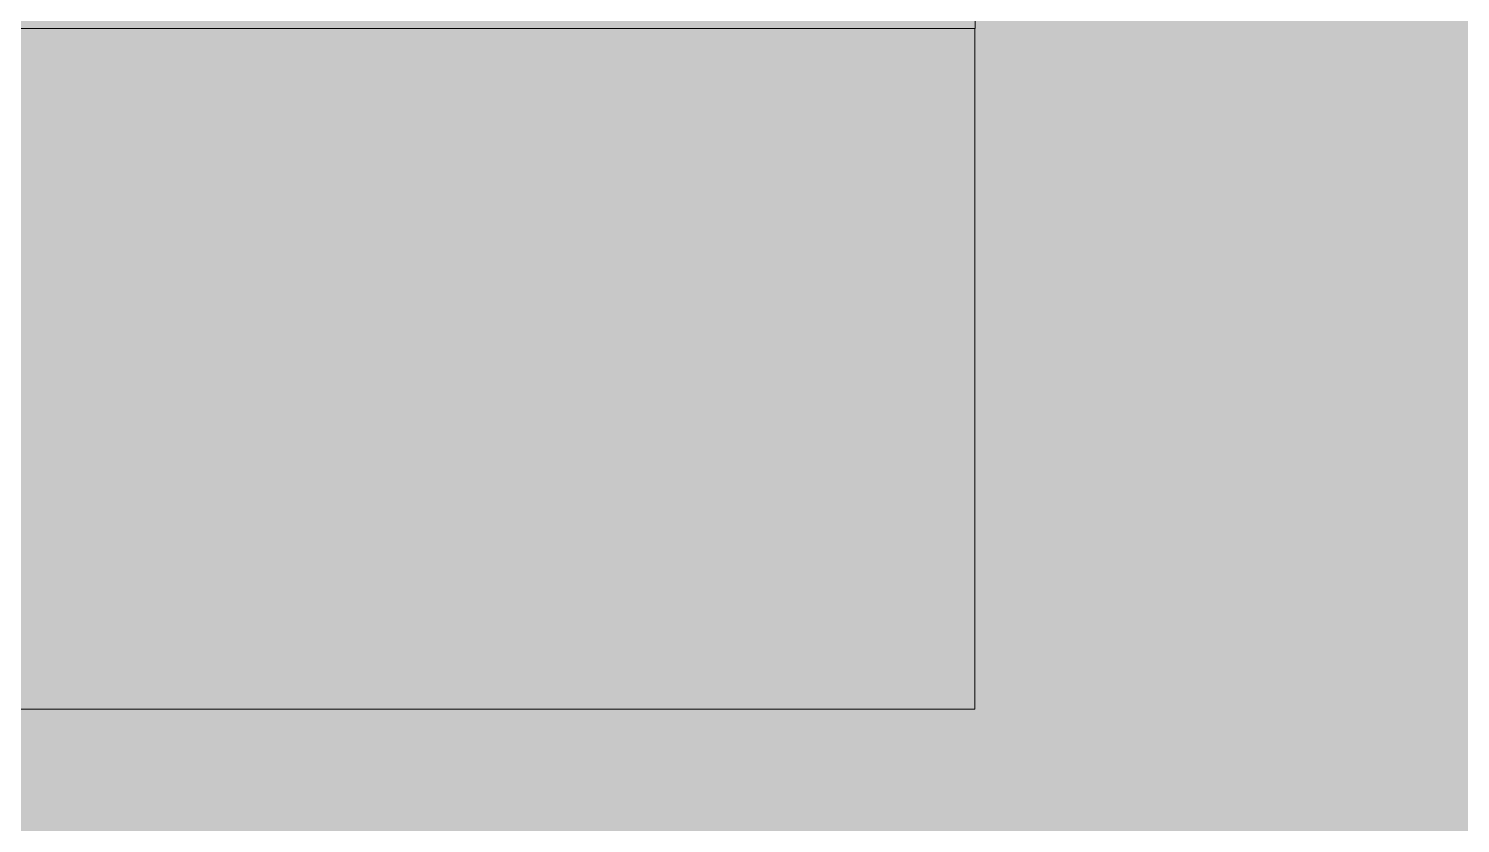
# Model space of a CAD drawing. Header units: metres. Extents: x -208 to 1512, y -277 to 123.
# Drawn here: x 827.197 to 828.498, y -1.571 to -0.849 of the extents above; entities that cross this region are included whole.
import ezdxf

# ---------------------------------------------------------------- set-up
doc = ezdxf.new("R2010")
doc.units = ezdxf.units.M
doc.header["$MEASUREMENT"] = 0
doc.linetypes.add('Wipeout_Contour', pattern=[1, 0, -1])
for name, color, linetype in [('325 Dachfenster', 7, 'Continuous'), ('330 Dachaufbau', 7, 'Continuous'), ('918 Lageplan Beschriftung.x', 7, 'Continuous')]:
    doc.layers.add(name, color=color, linetype=linetype)

# ---------------------------------------------------------------- blocks, each defined once
blk = doc.blocks.new('Dachfläche_53_5', base_point=(828.0641, -0.1561))
at = {"color": 254, "linetype": 'Wipeout_Contour', "lineweight": 0, "ltscale": 4962.347191}
blk.add_wipeout([(826.3071, -1.4678), (828.0571, -1.4678), (828.0571, -0.8493), (826.3073, -0.8493), (826.3073, -0.8456), (826.3071, -0.8456)], dxfattribs=at).dxf.layer = '325 Dachfenster'
at = {"layer": '325 Dachfenster', "color": 7, "linetype": 'Continuous', "lineweight": 13, "true_color": 0xf4f4f4, "flags": 128}
for points in [[(828.0573, -0.7745), (828.0573, -0.8493)], [(826.3073, -0.8493), (828.0573, -0.8493)], [(828.0571, -0.8493), (828.0571, -1.4678)], [(826.3071, -1.4678), (828.0571, -1.4678)]]:
    blk.add_lwpolyline(points, dxfattribs=at)
blk = doc.blocks.new('Dachfläche_55_5', base_point=(825.2562, 0.07))
at = {"layer": '330 Dachaufbau', "linetype": 'Continuous', "lineweight": 0, "true_color": 0x000000}
h = blk.add_hatch(color=18, dxfattribs=at)
h.paths.add_polyline_path([(828.7023, -0.4), (829.0123, -0.4), (829.0123, 0.07), (828.0573, 0.07), (828.0573, -0.7715), (826.3073, -0.7715), (826.3073, 0.07), (825.2562, 0.07), (825.2733, -4.6), (831.5823, -4.6), (831.5823, -0.8236), (828.7023, -0.8236)])
h.paths.add_polyline_path([(829.0623, -2.1975), (830.7623, -2.1975), (830.7623, -3.7987), (829.0623, -3.7987)], flags=0)
h.paths.add_polyline_path([(826.3323, -3.7987), (826.3323, -2.1975), (828.0323, -2.1975), (828.0323, -3.7987)], flags=0)

msp = doc.modelspace()

# ---------------------------------------------------------------- block references
at = {"layer": '325 Dachfenster', "color": 7, "linetype": 'Continuous', "lineweight": 13, "true_color": 0xf4f4f4}
msp.add_blockref('Dachfläche_53_5', (828.0641, -0.1561), dxfattribs=at)

# ---------------------------------------------------------------- next in the draw order: block references
at = {"layer": '330 Dachaufbau', "color": 7, "linetype": 'Continuous', "lineweight": 18}
msp.add_blockref('Dachfläche_55_5', (825.2562, 0.07), dxfattribs=at)

# ---------------------------------------------------------------- next in the draw order: hatches: boundary and pattern name
at = {"layer": '918 Lageplan Beschriftung.x', "linetype": 'Continuous', "lineweight": 0, "true_color": 0x3f0000}
msp.add_hatch(color=18, dxfattribs=at).paths.add_polyline_path([(825.3125, -15.07), (830.6323, -15.07), (830.6323, -15.97), (838.8623, -15.97), (838.8623, -15.07), (844.1921, -15.07), (844.2425, 0.07), (838.3473, 0.07), (838.3473, 0.8), (831.1473, 0.8), (831.1473, 0.07), (825.257, 0.07)])

doc.saveas('drawing.dxf')
